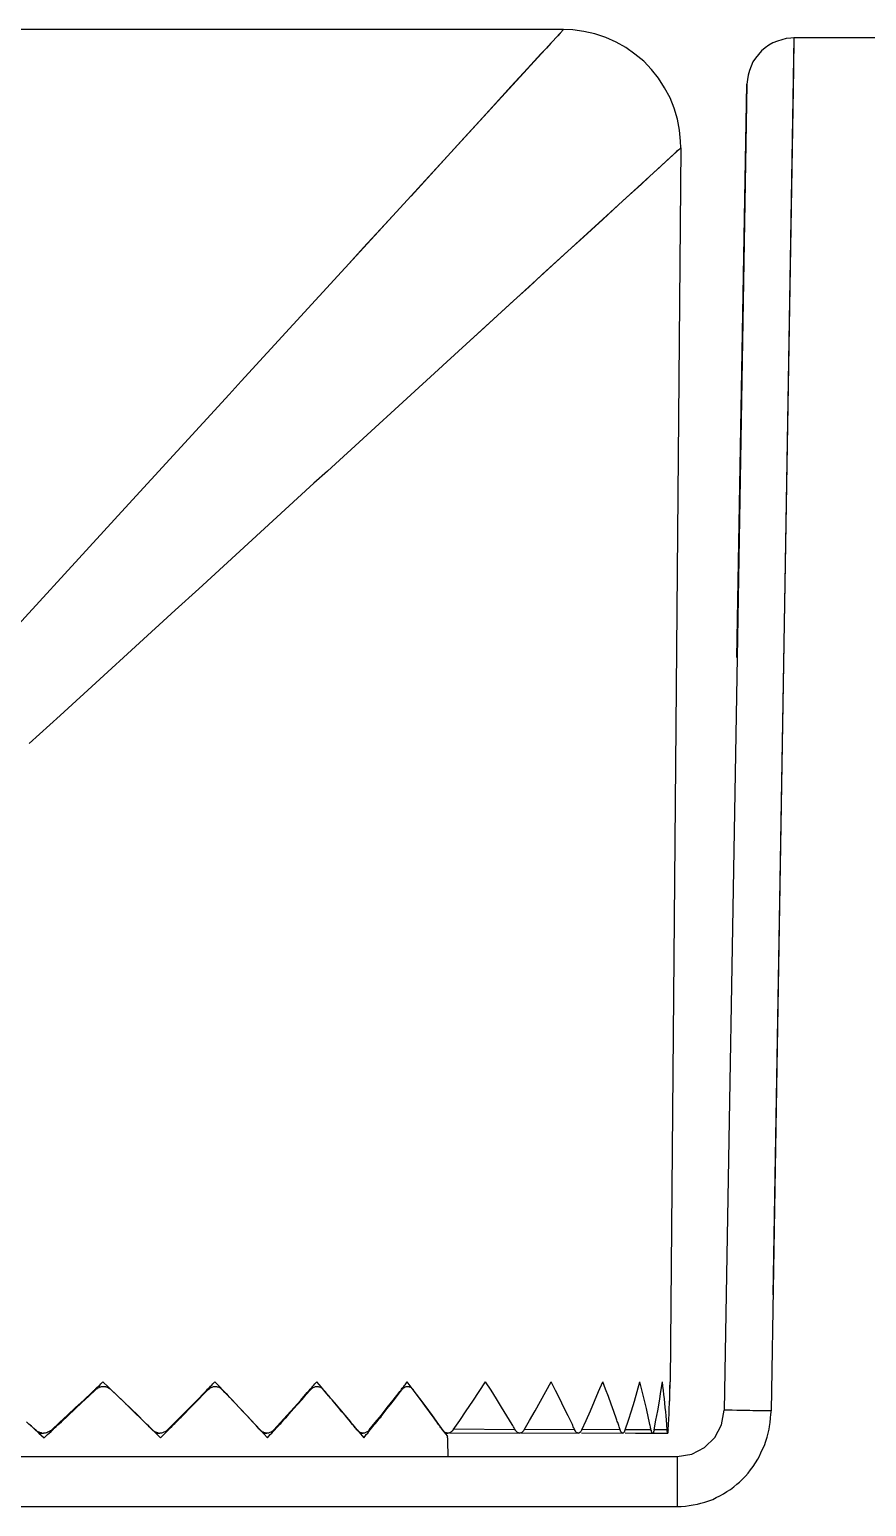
# Model space of a CAD drawing. Header units: millimetres. Extents: x -495897 to 1376592, y -28539 to 470976.
# Drawn here: x 205658 to 206353, y 201025 to 202251 of the extents above; entities that cross this region are included whole.
import ezdxf

# ---------------------------------------------------------------- set-up
doc = ezdxf.new("R2010")
doc.units = ezdxf.units.MM

msp = doc.modelspace()

# ---------------------------------------------------------------- linework, layer by layer
at = {"color": 0}
for p, q in [((206101.238, 202251.338), (202641.938, 202251.338)), ((206101.238, 202251.338), (205920.148, 202053.738)), ((206098.508, 202248.296), (206096.428, 202246.138)), ((206101.238, 202251.338), (206099.938, 202249.908)), ((206101.238, 202251.338), (206101.238, 202251.338)), ((206108.908, 202250.974), (206101.238, 202251.338)), ((206118.268, 202249.726), (206108.908, 202250.974)), ((206127.368, 202247.75), (206118.268, 202249.726)), ((206136.338, 202244.708), (206127.368, 202247.75)), ((206087.068, 202235.933), (206082.388, 202231.097)), ((206090.838, 202240.054), (206087.068, 202235.933)), ((206096.428, 202246.138), (206090.838, 202240.054)), ((206144.918, 202240.951), (206136.338, 202244.708)), ((206152.978, 202236.297), (206144.918, 202240.951)), ((206160.648, 202230.915), (206152.978, 202236.297)), ((206268.808, 202236.102), (206265.818, 202233.606)), ((206271.928, 202238.26), (206268.808, 202236.102)), ((206275.308, 202240.236), (206271.928, 202238.26)), ((206292.728, 202244.344), (206273.748, 201103.906)), ((206278.948, 202241.666), (206275.308, 202240.236)), ((206282.588, 202242.914), (206278.948, 202241.666)), ((206286.358, 202243.811), (206282.588, 202242.914)), ((206290.258, 202244.175), (206286.358, 202243.811)), ((206292.728, 202244.344), (206290.258, 202244.175)), ((206292.728, 202243.811), (206292.468, 202218.552)), ((206735.118, 202244.344), (206292.728, 202244.344)), ((206292.728, 202244.344), (206292.728, 202243.811)), ((206082.388, 202231.097), (206071.468, 202218.903)), ((206167.928, 202225), (206160.648, 202230.915)), ((206174.298, 202218.188), (206167.928, 202225)), ((206258.668, 202224.467), (206257.108, 202220.879)), ((206260.878, 202227.691), (206258.668, 202224.467)), ((206263.218, 202230.733), (206260.878, 202227.691)), ((206265.818, 202233.606), (206263.218, 202230.733)), ((206071.468, 202218.903), (206057.818, 202204.226)), ((206180.278, 202210.856), (206174.298, 202218.188)), ((206185.218, 202202.965), (206180.278, 202210.856)), ((206254.638, 202213.534), (206254.118, 202209.777)), ((206255.678, 202217.304), (206254.638, 202213.534)), ((206257.108, 202220.879), (206255.678, 202217.304)), ((206292.468, 202218.552), (206290.778, 202119.492)), ((206057.818, 202204.226), (206042.348, 202187.196)), ((206189.768, 202194.723), (206185.218, 202202.965)), ((206245.278, 201729.661), (206253.728, 202206.007)), ((206253.728, 202206.007), (206245.668, 201729.661)), ((206254.118, 202209.777), (206253.728, 202205.838)), ((206042.348, 202187.196), (206034.028, 202178.07)), ((206193.148, 202185.948), (206189.768, 202194.723)), ((206034.028, 202178.07), (206015.958, 202158.362)), ((206195.878, 202176.991), (206193.148, 202185.948)), ((206197.568, 202167.852), (206195.878, 202176.991)), ((206198.478, 202158.544), (206197.568, 202167.852)), ((206016.088, 202158.362), (205996.458, 202137.042)), ((206198.738, 202152.98), (206001.138, 201972.228)), ((206198.738, 202152.98), (206189.768, 201128.099)), ((206195.228, 202149.938), (206193.148, 202147.975)), ((206197.048, 202151.55), (206195.228, 202149.938)), ((206198.218, 202152.447), (206197.048, 202151.55)), ((206198.738, 202152.811), (206198.218, 202152.447)), ((206198.738, 202152.98), (206198.478, 202158.544)), ((206198.738, 202152.98), (206198.738, 202152.811)), ((206186.908, 202142.242), (206177.808, 202133.818)), ((206193.148, 202147.975), (206186.908, 202142.242)), ((205996.458, 202137.042), (205974.618, 202113.044)), ((206172.088, 202128.618), (206165.718, 202122.716)), ((206165.718, 202122.716), (206150.898, 202109.274)), ((206290.778, 202119.492), (206279.988, 201478.501)), ((206150.898, 202109.274), (206133.868, 202093.687)), ((205962.398, 202099.784), (205949.138, 202085.445)), ((206133.868, 202093.687), (206115.148, 202076.488)), ((205949.138, 202085.445), (205935.098, 202070.222)), ((206115.148, 202076.488), (206105.138, 202067.531)), ((205935.098, 202070.222), (205920.148, 202053.738)), ((206105.138, 202067.531), (206083.948, 202048.005)), ((205919.888, 202053.387), (205833.568, 201959.15)), ((205920.148, 202053.738), (205919.888, 202053.387)), ((206083.948, 202048.005), (206072.378, 202037.436)), ((206072.378, 202037.436), (206060.028, 202026.334)), ((206060.028, 202026.334), (206032.598, 202001.075)), ((206032.598, 202001.075), (206017.388, 201987.1)), ((206017.388, 201987.1), (206001.138, 201972.228)), ((206000.748, 201972.046), (205905.198, 201884.621)), ((206001.138, 201972.228), (206000.748, 201972.046)), ((205833.568, 201959.15), (205823.428, 201948.217)), ((205823.428, 201948.217), (205736.978, 201853.993)), ((205905.198, 201884.621), (205893.758, 201874.416)), ((205893.758, 201874.416), (205798.338, 201786.809)), ((205736.978, 201853.993), (205719.428, 201834.649)), ((205719.428, 201834.649), (205633.108, 201740.594)), ((205798.338, 201786.809), (205778.708, 201769.077)), ((205778.708, 201769.077), (205683.158, 201681.652)), ((206245.668, 201729.661), (206234.748, 201104.452)), ((205683.158, 201681.652), (205657.288, 201658.187)), ((206279.988, 201478.501), (206275.308, 201200.288)), ((205709.808, 201119.675), (205709.288, 201119.142)), ((205710.198, 201120.039), (205709.808, 201119.675)), ((205710.718, 201120.572), (205710.198, 201120.039)), ((205711.238, 201120.936), (205710.718, 201120.572)), ((205711.628, 201121.469), (205711.238, 201120.936)), ((205712.148, 201121.833), (205711.628, 201121.469)), ((205711.628, 201121.469), (205712.538, 201121.469)), ((205712.538, 201122.366), (205712.148, 201121.833)), ((205713.058, 201122.717), (205712.538, 201122.366)), ((205712.538, 201121.469), (205712.668, 201121.833)), ((205712.668, 201121.833), (205713.188, 201122.184)), ((205713.578, 201123.263), (205713.058, 201122.717)), ((205713.188, 201122.184), (205713.968, 201122.548)), ((205713.968, 201123.614), (205713.578, 201123.263)), ((205713.968, 201122.548), (205714.098, 201122.717)), ((205714.098, 201122.717), (205714.618, 201123.081)), ((205714.618, 201123.081), (205715.398, 201123.445)), ((205715.398, 201123.445), (205716.048, 201123.796)), ((205716.048, 201123.796), (205716.828, 201123.978)), ((205716.828, 201123.978), (205717.478, 201124.16)), ((205717.478, 201124.16), (205718.258, 201124.16)), ((205718.258, 201124.16), (205718.908, 201124.16)), ((205723.198, 201123.614), (205718.648, 201128.099)), ((205718.778, 201124.16), (205719.298, 201124.16)), ((205719.298, 201124.16), (205719.818, 201124.16)), ((205719.818, 201124.16), (205720.598, 201124.16)), ((205720.598, 201124.16), (205721.118, 201123.978)), ((205721.118, 201123.978), (205721.638, 201123.796)), ((205721.638, 201123.796), (205722.158, 201123.614)), ((205722.158, 201123.614), (205722.678, 201123.445)), ((205722.678, 201123.445), (205723.068, 201123.081)), ((205723.068, 201123.081), (205723.588, 201122.899)), ((205723.588, 201122.899), (205724.108, 201122.548)), ((205805.098, 201121.469), (205805.878, 201121.469)), ((205805.878, 201121.469), (205806.138, 201121.833)), ((205806.138, 201121.833), (205806.788, 201122.184)), ((205806.788, 201122.184), (205807.308, 201122.548)), ((205807.308, 201122.548), (205807.438, 201122.717)), ((205807.438, 201122.717), (205807.958, 201123.081)), ((205807.958, 201123.081), (205808.478, 201123.445)), ((205808.478, 201123.445), (205809.258, 201123.614)), ((205809.258, 201123.614), (205809.778, 201123.978)), ((205809.778, 201123.978), (205810.558, 201124.16)), ((205810.558, 201124.16), (205811.208, 201124.16)), ((205811.208, 201124.16), (205811.728, 201124.16)), ((205815.888, 201123.614), (205811.598, 201128.099)), ((205811.988, 201124.16), (205812.118, 201124.16)), ((205812.118, 201124.16), (205812.638, 201124.16)), ((205812.638, 201124.16), (205813.028, 201124.16)), ((205813.028, 201124.16), (205813.548, 201123.978)), ((205813.548, 201123.978), (205814.068, 201123.978)), ((205814.068, 201123.978), (205814.588, 201123.796)), ((205814.588, 201123.796), (205814.978, 201123.614)), ((205814.978, 201123.614), (205815.498, 201123.263)), ((205815.498, 201123.263), (205815.888, 201123.081)), ((205815.888, 201123.081), (205816.278, 201122.899)), ((205816.278, 201122.899), (205816.668, 201122.548)), ((205816.668, 201122.548), (205816.798, 201122.548)), ((205816.798, 201122.548), (205816.928, 201122.366)), ((205816.928, 201122.366), (205816.928, 201122.184)), ((205816.928, 201122.184), (205817.058, 201122.184)), ((205817.058, 201122.184), (205817.318, 201122.002)), ((205817.318, 201122.002), (205817.318, 201122.002)), ((205817.318, 201122.002), (205817.448, 201121.833)), ((205817.448, 201121.833), (205817.708, 201121.651)), ((205817.708, 201121.651), (205817.708, 201121.651)), ((205817.708, 201121.651), (205817.838, 201121.469)), ((205890.378, 201121.469), (205891.158, 201121.469)), ((205891.158, 201121.469), (205891.288, 201121.833)), ((205891.288, 201121.833), (205891.808, 201122.184)), ((205891.808, 201122.184), (205892.198, 201122.548)), ((205892.198, 201122.548), (205892.328, 201122.717)), ((205892.328, 201122.717), (205892.978, 201123.081)), ((205892.978, 201123.081), (205893.368, 201123.445)), ((205893.368, 201123.445), (205894.018, 201123.614)), ((205894.018, 201123.614), (205894.538, 201123.978)), ((205894.538, 201123.978), (205895.188, 201124.16)), ((205895.188, 201124.16), (205895.708, 201124.16)), ((205895.708, 201124.16), (205896.488, 201124.16)), ((205900.128, 201123.614), (205896.358, 201128.099)), ((205896.488, 201124.16), (205896.488, 201124.16)), ((205896.488, 201124.16), (205897.008, 201124.16)), ((205897.008, 201124.16), (205897.528, 201124.16)), ((205897.528, 201124.16), (205897.918, 201123.978)), ((205897.918, 201123.978), (205898.438, 201123.978)), ((205898.438, 201123.978), (205898.828, 201123.796)), ((205898.828, 201123.796), (205899.348, 201123.614)), ((205899.348, 201123.614), (205899.738, 201123.263)), ((205899.738, 201123.263), (205900.128, 201123.081)), ((205900.128, 201123.081), (205900.388, 201122.899)), ((205900.388, 201122.899), (205900.778, 201122.548)), ((205900.778, 201122.548), (205900.778, 201122.548)), ((205900.778, 201122.548), (205900.908, 201122.366)), ((205900.908, 201122.366), (205901.168, 201122.184)), ((205901.168, 201122.184), (205901.168, 201122.184)), ((205901.168, 201122.184), (205901.298, 201122.002)), ((205901.298, 201122.002), (205901.298, 201122.002)), ((205901.298, 201122.002), (205901.558, 201121.833)), ((205901.558, 201121.833), (205901.688, 201121.651)), ((205901.688, 201121.651), (205901.688, 201121.651)), ((205901.688, 201121.651), (205901.818, 201121.469)), ((205966.298, 201121.469), (205967.078, 201121.469)), ((205967.078, 201121.469), (205967.208, 201121.833)), ((205967.208, 201121.833), (205967.598, 201122.184)), ((205967.598, 201122.184), (205967.988, 201122.548)), ((205968.508, 201124.16), (205967.988, 201123.614)), ((205967.988, 201122.548), (205968.118, 201122.717)), ((205968.118, 201122.717), (205968.508, 201123.081)), ((205968.508, 201123.081), (205969.028, 201123.445)), ((205969.028, 201123.445), (205969.548, 201123.614)), ((205969.548, 201123.614), (205970.068, 201123.978)), ((205970.068, 201123.978), (205970.588, 201124.16)), ((205970.588, 201124.16), (205971.238, 201124.16)), ((205971.238, 201124.16), (205971.758, 201124.16)), ((205976.438, 201121.469), (205971.498, 201128.099)), ((205971.758, 201124.16), (205971.888, 201124.16)), ((205971.888, 201124.16), (205972.278, 201124.16)), ((205972.278, 201124.16), (205972.668, 201124.16)), ((205972.668, 201124.16), (205972.928, 201123.978)), ((205972.928, 201123.978), (205973.318, 201123.978)), ((205973.318, 201123.978), (205973.708, 201123.796)), ((205973.708, 201123.796), (205974.098, 201123.614)), ((205974.098, 201123.614), (205974.618, 201123.445)), ((205974.618, 201123.445), (205974.748, 201123.081)), ((205974.748, 201123.081), (205975.138, 201122.899)), ((205975.138, 201122.899), (205975.528, 201122.548)), ((205975.528, 201122.548), (205975.528, 201122.548)), ((205975.528, 201122.548), (205975.658, 201122.366)), ((205975.658, 201122.366), (205975.788, 201122.184)), ((205975.788, 201122.184), (205975.788, 201122.184)), ((205975.788, 201122.184), (205976.048, 201122.002)), ((205976.048, 201122.002), (205976.048, 201122.002)), ((205976.048, 201122.002), (205976.178, 201121.833)), ((205976.178, 201121.833), (205976.178, 201121.651)), ((205976.178, 201121.651), (205976.438, 201121.651)), ((205976.438, 201121.651), (205976.438, 201121.469)), ((206189.508, 201114.839), (206189.508, 201119.142)), ((205737.368, 201110.003), (205736.978, 201110.367)), ((205737.758, 201109.639), (205737.368, 201110.003)), ((205738.148, 201109.288), (205737.758, 201109.639)), ((205738.408, 201108.924), (205738.148, 201109.288)), ((205738.668, 201108.755), (205738.408, 201108.924)), ((205739.058, 201108.391), (205738.668, 201108.755)), ((205739.318, 201108.04), (205739.058, 201108.391)), ((205739.708, 201107.676), (205739.318, 201108.04)), ((205740.098, 201107.312), (205739.708, 201107.676)), ((205740.488, 201106.961), (205740.098, 201107.312)), ((205828.368, 201110.367), (205826.158, 201112.876)), ((206189.248, 201108.391), (206189.378, 201110.367)), ((206189.378, 201110.367), (206189.508, 201114.839)), ((206234.878, 201104.452), (206234.748, 201104.452)), ((206234.748, 201104.452), (206234.748, 201104.452)), ((206235.268, 201104.452), (206234.878, 201104.452)), ((206235.398, 201104.452), (206235.268, 201104.452)), ((206235.918, 201104.452), (206235.398, 201104.452)), ((206236.308, 201104.452), (206235.918, 201104.452)), ((206237.738, 201104.452), (206236.308, 201104.452)), ((206239.298, 201104.452), (206237.738, 201104.452)), ((206237.738, 201104.452), (206237.738, 201104.452)), ((206241.378, 201104.452), (206239.298, 201104.452)), ((206245.148, 201104.27), (206241.378, 201104.452)), ((206246.188, 201104.27), (206245.148, 201104.27)), ((206250.088, 201104.27), (206246.188, 201104.27)), ((206252.168, 201104.27), (206250.088, 201104.27)), ((206256.068, 201104.27), (206252.168, 201104.27)), ((206258.668, 201104.101), (206256.068, 201104.27)), ((206262.698, 201104.101), (206258.668, 201104.101)), ((206266.078, 201104.101), (206262.698, 201104.101)), ((206269.978, 201103.906), (206266.078, 201104.101)), ((206273.748, 201103.906), (206269.978, 201103.906)), ((206273.098, 201094.234), (206273.358, 201097.822)), ((206273.358, 201097.822), (206273.618, 201101.228)), ((205658.068, 201092.089), (205657.678, 201092.635)), ((205658.588, 201091.725), (205658.068, 201092.089)), ((205659.108, 201091.192), (205658.588, 201091.725)), ((205659.498, 201090.841), (205659.108, 201091.192)), ((205660.018, 201090.295), (205659.498, 201090.841)), ((205660.538, 201089.944), (205660.018, 201090.295)), ((205660.928, 201089.58), (205660.538, 201089.944)), ((205661.448, 201089.047), (205660.928, 201089.58)), ((205661.968, 201088.683), (205661.448, 201089.047)), ((205662.358, 201088.15), (205661.968, 201088.683)), ((205663.788, 201087.071), (205663.398, 201087.253)), ((205664.308, 201086.707), (205663.788, 201087.071)), ((205664.698, 201086.538), (205664.308, 201086.707)), ((205665.218, 201086.356), (205664.698, 201086.538)), ((205665.608, 201086.174), (205665.218, 201086.356)), ((205665.348, 201085.459), (205669.118, 201085.459)), ((205665.348, 201085.459), (205669.638, 201081.52)), ((205666.128, 201085.992), (205665.608, 201086.174)), ((205666.648, 201085.823), (205666.128, 201085.992)), ((205667.038, 201085.641), (205666.648, 201085.823)), ((205667.558, 201085.641), (205667.038, 201085.641)), ((205667.818, 201085.459), (205667.558, 201085.641)), ((205669.898, 201085.459), (205669.118, 201085.459)), ((205670.548, 201085.459), (205669.898, 201085.459)), ((205671.328, 201085.641), (205670.548, 201085.459)), ((205671.978, 201085.823), (205671.328, 201085.641)), ((205672.758, 201086.174), (205671.978, 201085.823)), ((205673.408, 201086.538), (205672.758, 201086.174)), ((205674.188, 201086.902), (205673.408, 201086.538)), ((205674.318, 201086.902), (205674.188, 201086.902)), ((205675.098, 201087.435), (205674.318, 201086.902)), ((205675.618, 201087.786), (205675.098, 201087.435)), ((205676.008, 201088.15), (205675.618, 201087.786)), ((205760.898, 201087.071), (205760.508, 201087.253)), ((205761.418, 201086.707), (205760.898, 201087.071)), ((205761.808, 201086.538), (205761.418, 201086.707)), ((205762.068, 201086.356), (205761.808, 201086.538)), ((205762.718, 201086.174), (205762.068, 201086.356)), ((205762.458, 201085.459), (205765.708, 201085.459)), ((205762.458, 201085.459), (205766.488, 201081.52)), ((205762.978, 201085.992), (205762.718, 201086.174)), ((205763.368, 201085.823), (205762.978, 201085.992)), ((205763.888, 201085.641), (205763.368, 201085.823)), ((205764.278, 201085.641), (205763.888, 201085.641)), ((205764.798, 201085.459), (205764.278, 201085.641)), ((205766.618, 201085.459), (205765.838, 201085.459)), ((205767.268, 201085.459), (205766.618, 201085.459)), ((205768.048, 201085.641), (205767.268, 201085.459)), ((205768.568, 201085.992), (205768.048, 201085.641)), ((205769.218, 201086.174), (205768.568, 201085.992)), ((205769.998, 201086.538), (205769.218, 201086.174)), ((205770.518, 201086.902), (205769.998, 201086.538)), ((205770.778, 201086.902), (205770.518, 201086.902)), ((205771.298, 201087.435), (205770.778, 201086.902)), ((205771.818, 201087.786), (205771.298, 201087.435)), ((205772.208, 201088.15), (205771.818, 201087.786)), ((205849.168, 201088.15), (205855.278, 201081.52)), ((205850.208, 201087.071), (205849.948, 201087.253)), ((205850.468, 201086.902), (205850.208, 201087.071)), ((205850.858, 201086.707), (205850.468, 201086.902)), ((205850.988, 201086.538), (205850.858, 201086.707)), ((205851.378, 201086.356), (205850.988, 201086.538)), ((205851.508, 201086.174), (205851.378, 201086.356)), ((205851.898, 201086.174), (205851.508, 201086.174)), ((205851.638, 201085.459), (205854.758, 201085.459)), ((205852.288, 201085.992), (205851.898, 201086.174)), ((205852.418, 201085.823), (205852.288, 201085.992)), ((205852.808, 201085.823), (205852.418, 201085.823)), ((205852.938, 201085.641), (205852.808, 201085.823)), ((205853.068, 201085.641), (205852.938, 201085.641)), ((205853.328, 201085.641), (205853.068, 201085.641)), ((205853.458, 201085.641), (205853.328, 201085.641)), ((205853.718, 201085.459), (205853.458, 201085.641)), ((205853.978, 201085.459), (205853.718, 201085.459)), ((205854.238, 201085.459), (205853.978, 201085.459)), ((205854.368, 201085.459), (205854.238, 201085.459)), ((205854.758, 201085.459), (205854.368, 201085.459)), ((205855.278, 201085.459), (205854.758, 201085.459)), ((205856.058, 201085.459), (205855.278, 201085.459)), ((205856.708, 201085.641), (205856.058, 201085.459)), ((205857.228, 201085.992), (205856.708, 201085.641)), ((205858.008, 201086.174), (205857.228, 201085.992)), ((205858.528, 201086.538), (205858.008, 201086.174)), ((205859.048, 201086.902), (205858.528, 201086.538)), ((205859.178, 201086.902), (205859.048, 201086.902)), ((205859.698, 201087.435), (205859.178, 201086.902)), ((205860.088, 201087.786), (205859.698, 201087.435)), ((205860.478, 201088.15), (205860.088, 201087.786)), ((205929.768, 201087.968), (205929.638, 201088.15)), ((205929.768, 201088.15), (205935.358, 201081.52)), ((205930.028, 201087.786), (205929.768, 201087.968)), ((205929.768, 201087.968), (205929.768, 201087.968)), ((205930.158, 201087.617), (205930.028, 201087.786)), ((205930.028, 201087.786), (205930.028, 201087.786)), ((205930.028, 201087.786), (205930.028, 201087.786)), ((205930.288, 201087.617), (205930.158, 201087.617)), ((205930.288, 201087.435), (205930.288, 201087.617)), ((205930.548, 201087.253), (205930.288, 201087.435)), ((205930.288, 201087.435), (205930.288, 201087.435)), ((205930.678, 201087.071), (205930.548, 201087.253)), ((205930.938, 201086.902), (205930.678, 201087.071)), ((205930.678, 201087.071), (205930.678, 201087.071)), ((205931.068, 201086.902), (205930.938, 201086.902)), ((205931.198, 201086.707), (205931.068, 201086.902)), ((205931.458, 201086.538), (205931.198, 201086.707)), ((205931.588, 201086.538), (205931.458, 201086.538)), ((205931.718, 201086.356), (205931.588, 201086.538)), ((205931.978, 201086.174), (205931.718, 201086.356)), ((205932.108, 201086.174), (205931.978, 201086.174)), ((205932.368, 201085.992), (205932.108, 201086.174)), ((205932.108, 201085.459), (205934.838, 201085.459)), ((205932.628, 201085.823), (205932.368, 201085.992)), ((205932.888, 201085.823), (205932.628, 201085.823)), ((205933.148, 201085.641), (205932.888, 201085.823)), ((205933.408, 201085.641), (205933.148, 201085.641)), ((205933.538, 201085.641), (205933.408, 201085.641)), ((205933.928, 201085.459), (205933.538, 201085.641)), ((205934.318, 201085.459), (205933.928, 201085.459)), ((205934.448, 201085.459), (205934.318, 201085.459)), ((205934.838, 201085.459), (205934.448, 201085.459)), ((205935.358, 201085.459), (205934.838, 201085.459)), ((205935.878, 201085.459), (205935.358, 201085.459)), ((205936.398, 201085.823), (205935.878, 201085.459)), ((205937.048, 201085.992), (205936.398, 201085.823)), ((205937.438, 201086.174), (205937.048, 201085.992)), ((205938.088, 201086.538), (205937.438, 201086.174)), ((205938.608, 201086.902), (205938.088, 201086.538)), ((205938.738, 201086.902), (205938.608, 201086.902)), ((205939.128, 201087.435), (205938.738, 201086.902)), ((205939.518, 201087.786), (205939.128, 201087.435)), ((205939.778, 201088.15), (205939.518, 201087.786)), ((206000.748, 201087.968), (206000.748, 201088.15)), ((206000.878, 201087.968), (206000.748, 201087.968)), ((206000.748, 201087.968), (206000.748, 201087.968)), ((206000.878, 201087.786), (206000.878, 201087.968)), ((206001.138, 201087.786), (206000.878, 201087.786)), ((206001.138, 201087.617), (206001.138, 201087.786)), ((206001.268, 201087.435), (206001.138, 201087.617)), ((206001.138, 201087.617), (206001.138, 201087.617)), ((206001.268, 201087.253), (206001.268, 201087.435)), ((206001.268, 201087.435), (206001.268, 201087.435)), ((206001.528, 201087.253), (206001.268, 201087.253)), ((206001.528, 201087.071), (206001.528, 201087.253)), ((206001.528, 201087.253), (206001.528, 201087.253)), ((206001.658, 201087.071), (206001.528, 201087.071)), ((206001.658, 201086.902), (206001.658, 201087.071)), ((206001.658, 201087.071), (206001.658, 201087.071)), ((206001.788, 201086.902), (206001.658, 201086.902)), ((206001.788, 201086.707), (206001.788, 201086.902)), ((206001.788, 201086.902), (206001.788, 201086.902)), ((206001.918, 201086.707), (206001.788, 201086.707)), ((206002.178, 201086.538), (206001.918, 201086.707)), ((206002.568, 201086.356), (206002.178, 201086.538)), ((206002.698, 201086.174), (206002.568, 201086.356)), ((206003.088, 201085.992), (206002.698, 201086.174)), ((206002.958, 201085.459), (206005.038, 201085.459)), ((206002.958, 201085.459), (206004.908, 201082.768)), ((206003.218, 201085.823), (206003.088, 201085.992)), ((206003.608, 201085.641), (206003.218, 201085.823)), ((206003.998, 201085.641), (206003.608, 201085.641)), ((206004.258, 201085.459), (206003.998, 201085.641)), ((206004.648, 201085.459), (206004.258, 201085.459)), ((206005.038, 201085.459), (206004.648, 201085.459)), ((206005.558, 201085.459), (206005.038, 201085.459)), ((206005.038, 201085.459), (206005.038, 201085.459)), ((206006.078, 201085.459), (206005.558, 201085.459)), ((206006.598, 201085.823), (206006.078, 201085.459)), ((206007.248, 201085.992), (206006.598, 201085.823)), ((206006.858, 201085.823), (206064.838, 201085.459)), ((206007.508, 201086.356), (206007.248, 201085.992)), ((206008.028, 201086.538), (206007.508, 201086.356)), ((206008.418, 201086.902), (206008.028, 201086.538)), ((206008.808, 201087.435), (206008.418, 201086.902)), ((206008.418, 201086.902), (206008.418, 201086.902)), ((206009.198, 201087.786), (206008.808, 201087.435)), ((206009.588, 201088.15), (206009.198, 201087.786)), ((206061.198, 201088.15), (206009.848, 201088.683)), ((206061.328, 201087.968), (206061.198, 201088.15)), ((206061.328, 201087.786), (206061.328, 201087.968)), ((206061.328, 201087.968), (206061.328, 201087.968)), ((206061.328, 201087.968), (206061.328, 201087.968)), ((206061.458, 201087.786), (206061.328, 201087.786)), ((206061.458, 201087.617), (206061.458, 201087.786)), ((206061.588, 201087.435), (206061.458, 201087.617)), ((206061.458, 201087.617), (206061.458, 201087.617)), ((206061.588, 201087.253), (206061.588, 201087.435)), ((206061.588, 201087.435), (206061.588, 201087.435)), ((206061.978, 201087.071), (206061.848, 201087.253)), ((206062.238, 201086.707), (206061.978, 201087.071)), ((206062.498, 201086.538), (206062.238, 201086.707)), ((206062.758, 201086.174), (206062.498, 201086.538)), ((206063.148, 201085.992), (206062.758, 201086.174)), ((206063.408, 201085.823), (206063.148, 201085.992)), ((206063.798, 201085.641), (206063.408, 201085.823)), ((206063.928, 201085.641), (206063.798, 201085.641)), ((206064.318, 201085.459), (206063.928, 201085.641)), ((206064.708, 201085.459), (206064.318, 201085.459)), ((206064.838, 201085.459), (206064.708, 201085.459)), ((206065.228, 201085.459), (206064.838, 201085.459)), ((206065.748, 201085.641), (206065.228, 201085.459)), ((206066.138, 201085.823), (206065.748, 201085.641)), ((206066.658, 201085.992), (206066.138, 201085.823)), ((206066.138, 201085.641), (206113.458, 201085.459)), ((206067.048, 201086.356), (206066.658, 201085.992)), ((206067.438, 201086.707), (206067.048, 201086.356)), ((206067.698, 201086.902), (206067.438, 201086.707)), ((206067.958, 201087.253), (206067.698, 201086.902)), ((206068.348, 201087.786), (206067.958, 201087.253)), ((206068.478, 201088.15), (206068.348, 201087.786)), ((206068.478, 201088.15), (206068.478, 201088.15)), ((206110.598, 201088.15), (206068.868, 201088.501)), ((206110.598, 201087.968), (206110.598, 201088.15)), ((206110.728, 201087.968), (206110.598, 201087.968)), ((206110.728, 201087.786), (206110.728, 201087.968)), ((206110.728, 201087.968), (206110.728, 201087.968)), ((206110.858, 201087.617), (206110.728, 201087.786)), ((206110.728, 201087.786), (206110.728, 201087.786)), ((206110.858, 201087.435), (206110.858, 201087.617)), ((206110.858, 201087.617), (206110.858, 201087.617)), ((206111.118, 201087.253), (206110.858, 201087.435)), ((206110.858, 201087.435), (206110.858, 201087.435)), ((206111.118, 201087.071), (206111.118, 201087.253)), ((206111.248, 201086.707), (206111.118, 201087.071)), ((206111.638, 201086.538), (206111.248, 201086.707)), ((206111.768, 201086.356), (206111.638, 201086.538)), ((206112.028, 201085.992), (206111.768, 201086.356)), ((206112.418, 201085.823), (206112.028, 201085.992)), ((206112.548, 201085.641), (206112.418, 201085.823)), ((206112.808, 201085.641), (206112.548, 201085.641)), ((206113.068, 201085.459), (206112.808, 201085.641)), ((206113.458, 201085.459), (206113.068, 201085.459)), ((206113.978, 201085.459), (206113.458, 201085.459)), ((206113.458, 201085.459), (206113.458, 201085.459)), ((206114.368, 201085.641), (206113.978, 201085.459)), ((206114.758, 201085.823), (206114.368, 201085.641)), ((206114.888, 201086.174), (206114.758, 201085.823)), ((206115.148, 201086.356), (206114.888, 201086.174)), ((206115.538, 201086.707), (206115.148, 201086.356)), ((206115.798, 201086.902), (206115.538, 201086.707)), ((206115.928, 201087.253), (206115.798, 201086.902)), ((206116.188, 201087.617), (206115.928, 201087.253)), ((206116.318, 201087.968), (206116.188, 201087.617)), ((206116.448, 201088.15), (206116.318, 201087.968)), ((206116.318, 201085.641), (206150.508, 201085.459)), ((206148.428, 201088.15), (206116.448, 201088.501)), ((206148.428, 201087.968), (206148.428, 201088.15)), ((206148.558, 201087.968), (206148.428, 201087.968)), ((206148.428, 201087.968), (206148.428, 201087.968)), ((206148.558, 201087.786), (206148.558, 201087.968)), ((206148.558, 201087.617), (206148.558, 201087.786)), ((206148.558, 201087.786), (206148.558, 201087.786)), ((206148.558, 201087.435), (206148.558, 201087.617)), ((206148.558, 201087.617), (206148.558, 201087.617)), ((206148.688, 201087.435), (206148.558, 201087.435)), ((206148.688, 201087.253), (206148.688, 201087.435)), ((206148.688, 201087.071), (206148.688, 201087.253)), ((206148.948, 201086.902), (206148.688, 201087.071)), ((206149.078, 201086.538), (206148.948, 201086.902)), ((206149.078, 201086.356), (206149.078, 201086.538)), ((206149.208, 201086.174), (206149.078, 201086.356)), ((206149.468, 201085.823), (206149.208, 201086.174)), ((206149.598, 201085.823), (206149.468, 201085.823)), ((206149.988, 201085.641), (206149.598, 201085.823)), ((206150.118, 201085.459), (206149.988, 201085.641)), ((206149.988, 201085.641), (206149.988, 201085.641)), ((206150.508, 201085.459), (206150.118, 201085.459)), ((206150.898, 201085.459), (206150.508, 201085.459)), ((206151.028, 201085.641), (206150.898, 201085.459)), ((206151.418, 201085.823), (206151.028, 201085.641)), ((206151.548, 201086.174), (206151.418, 201085.823)), ((206151.808, 201086.538), (206151.548, 201086.174)), ((206151.938, 201086.902), (206151.808, 201086.538)), ((206152.068, 201086.902), (206151.938, 201086.902)), ((206152.328, 201087.617), (206152.068, 201087.253)), ((206152.068, 201087.253), (206152.068, 201086.902)), ((206152.458, 201087.968), (206152.328, 201087.617)), ((206173.908, 201088.15), (206152.458, 201088.332)), ((206173.908, 201088.15), (206152.458, 201088.332)), ((206152.458, 201088.15), (206152.458, 201087.968)), ((206152.458, 201085.641), (206175.208, 201085.459)), ((206161.038, 201085.459), (206175.468, 201085.459)), ((206174.168, 201087.253), (206174.168, 201087.617)), ((206174.298, 201087.071), (206174.168, 201087.253)), ((206174.298, 201086.902), (206174.298, 201087.071)), ((206174.298, 201086.707), (206174.298, 201086.902)), ((206174.558, 201086.356), (206174.298, 201086.707)), ((206174.688, 201086.174), (206174.558, 201086.356)), ((206174.688, 201085.992), (206174.688, 201086.174)), ((206174.818, 201085.823), (206174.688, 201085.992)), ((206175.078, 201085.459), (206174.818, 201085.823)), ((206175.208, 201085.459), (206175.078, 201085.459)), ((206175.078, 201085.459), (206175.078, 201085.459)), ((206175.598, 201085.459), (206175.468, 201085.459)), ((206175.728, 201085.641), (206175.598, 201085.459)), ((206175.598, 201085.459), (206187.818, 201085.459)), ((206175.988, 201085.992), (206175.728, 201085.641)), ((206176.118, 201086.356), (206175.988, 201086.174)), ((206175.988, 201086.174), (206175.988, 201085.992)), ((206176.248, 201087.071), (206176.118, 201086.707)), ((206176.118, 201086.707), (206176.118, 201086.356)), ((206176.508, 201087.617), (206176.248, 201087.253)), ((206176.248, 201087.253), (206176.248, 201087.071)), ((206187.428, 201088.15), (206176.508, 201088.15)), ((206176.508, 201088.15), (206176.508, 201087.786)), ((206176.508, 201087.786), (206176.508, 201087.617)), ((206187.428, 201087.786), (206187.428, 201088.15)), ((206187.428, 201087.617), (206187.428, 201087.786)), ((206187.428, 201087.253), (206187.428, 201087.617)), ((206187.428, 201087.071), (206187.428, 201087.253)), ((206187.428, 201086.707), (206187.428, 201087.071)), ((206187.558, 201086.538), (206187.428, 201086.707)), ((206187.558, 201086.174), (206187.558, 201086.538)), ((206187.558, 201085.823), (206187.558, 201086.174)), ((206187.558, 201086.174), (206187.558, 201086.174)), ((206187.818, 201085.641), (206187.558, 201085.823)), ((206187.818, 201085.459), (206187.818, 201085.641)), ((206187.948, 201085.459), (206187.818, 201085.459)), ((206187.818, 201085.459), (206187.818, 201085.459)), ((206188.078, 201086.356), (206187.948, 201086.174)), ((206187.948, 201086.174), (206187.948, 201085.992)), ((206187.948, 201085.992), (206187.948, 201085.641)), ((206187.948, 201085.641), (206187.948, 201085.459)), ((206188.338, 201087.968), (206188.078, 201087.786)), ((206188.078, 201087.786), (206188.078, 201087.253)), ((206188.078, 201087.253), (206188.078, 201086.902)), ((206188.078, 201086.902), (206188.078, 201086.707)), ((206188.078, 201086.707), (206188.078, 201086.356)), ((206188.338, 201088.15), (206188.338, 201087.968)), ((206270.368, 201082.053), (206271.278, 201085.459)), ((206271.278, 201085.459), (206272.188, 201088.865)), ((206272.188, 201088.865), (206272.448, 201090.841)), ((206272.448, 201090.841), (206273.098, 201094.234)), ((206265.298, 201068.975), (206266.728, 201072.03)), ((206266.728, 201072.03), (206268.158, 201075.254)), ((206268.158, 201075.254), (206269.328, 201078.66)), ((206269.328, 201078.66), (206270.368, 201082.053)), ((205352.308, 201066.115), (206195.618, 201066.115)), ((206195.618, 201066.115), (206195.618, 201024.554)), ((206256.718, 201055), (206258.928, 201057.873)), ((206258.928, 201057.873), (206260.878, 201060.733)), ((206260.878, 201060.733), (206262.698, 201063.788)), ((206262.698, 201063.788), (206263.738, 201065.751)), ((206263.738, 201065.751), (206265.298, 201068.975)), ((206247.618, 201044.795), (206249.958, 201047.304)), ((206249.958, 201047.304), (206252.428, 201049.813)), ((206252.428, 201049.813), (206254.638, 201052.322)), ((206254.638, 201052.322), (206256.718, 201055)), ((206228.248, 201031.899), (206231.238, 201033.329)), ((206231.238, 201033.329), (206234.228, 201035.123)), ((206234.228, 201035.123), (206236.958, 201036.917)), ((206236.958, 201036.917), (206239.948, 201038.711)), ((206239.948, 201038.711), (206242.808, 201040.856)), ((206242.808, 201040.856), (206245.278, 201043.001)), ((206245.278, 201043.001), (206247.618, 201044.795)), ((205124.028, 201024.554), (206195.618, 201024.554)), ((206195.618, 201024.554), (206198.998, 201024.554)), ((206198.998, 201024.554), (206202.508, 201024.905)), ((206202.508, 201024.905), (206205.628, 201025.269)), ((206205.628, 201025.269), (206209.138, 201025.802)), ((206209.138, 201025.802), (206212.518, 201026.335)), ((206212.518, 201026.335), (206215.508, 201027.245)), ((206215.508, 201027.245), (206218.758, 201028.129)), ((206218.758, 201028.129), (206222.008, 201029.208)), ((206222.008, 201029.208), (206225.258, 201030.469)), ((206225.258, 201030.469), (206228.248, 201031.899))]:
    msp.add_line(p, q, dxfattribs=at)
for points in [[(205676.008, 201088.15), (205682.638, 201094.299), (205689.268, 201100.474), (205695.898, 201106.688), (205702.658, 201112.902), (205709.288, 201119.142)], [(205684.068, 201094.949), (205689.658, 201100.227), (205695.378, 201105.505), (205701.098, 201110.796), (205706.818, 201116.113), (205712.538, 201121.469)], [(205713.968, 201123.614), (205714.878, 201124.498), (205715.918, 201125.408), (205716.828, 201126.318), (205717.738, 201127.215), (205718.648, 201128.099)], [(205736.978, 201110.367), (205734.248, 201113.032), (205731.518, 201115.671), (205728.788, 201118.31), (205726.058, 201120.949), (205723.198, 201123.614)], [(205725.408, 201121.469), (205725.148, 201121.69), (205724.888, 201121.898), (205724.628, 201122.119), (205724.368, 201122.327), (205724.108, 201122.548)], [(205752.968, 201094.949), (205747.508, 201100.305), (205742.048, 201105.635), (205736.458, 201110.926), (205730.998, 201116.204), (205725.408, 201121.469)], [(205772.208, 201088.15), (205778.318, 201094.299), (205784.558, 201100.474), (205790.668, 201106.688), (205796.908, 201112.902), (205803.018, 201119.142)], [(205786.248, 201101.592), (205790.278, 201105.557), (205794.178, 201109.535), (205798.078, 201113.513), (205801.978, 201117.491), (205805.878, 201121.469)], [(205803.018, 201119.142), (205803.798, 201120.091), (205804.708, 201121.001), (205805.488, 201121.885), (205806.398, 201122.756), (205807.308, 201123.614)], [(205807.308, 201123.614), (205808.088, 201124.498), (205808.998, 201125.408), (205809.908, 201126.318), (205810.688, 201127.215), (205811.598, 201128.099)], [(205826.158, 201112.876), (205824.078, 201115.021), (205821.998, 201117.166), (205819.918, 201119.324), (205817.968, 201121.469), (205815.888, 201123.614)], [(205842.928, 201094.949), (205837.988, 201100.305), (205832.918, 201105.635), (205827.978, 201110.926), (205822.908, 201116.204), (205817.838, 201121.469)], [(205860.478, 201088.15), (205866.068, 201094.299), (205871.658, 201100.474), (205877.378, 201106.688), (205882.968, 201112.902), (205888.428, 201119.142)], [(205873.348, 201101.592), (205876.988, 201105.557), (205880.498, 201109.535), (205884.008, 201113.513), (205887.518, 201117.491), (205891.158, 201121.469)], [(205888.428, 201119.142), (205889.208, 201120.091), (205889.988, 201121.001), (205890.768, 201121.885), (205891.548, 201122.756), (205892.328, 201123.614)], [(205892.328, 201123.614), (205893.108, 201124.498), (205893.888, 201125.408), (205894.668, 201126.318), (205895.448, 201127.215), (205896.358, 201128.099)], [(205905.198, 201117.53), (205904.288, 201118.726), (205903.248, 201119.961), (205902.208, 201121.196), (205901.168, 201122.418), (205900.128, 201123.614)], [(205924.438, 201094.949), (205919.888, 201100.305), (205915.468, 201105.635), (205910.918, 201110.926), (205906.368, 201116.204), (205901.818, 201121.469)], [(205939.778, 201088.15), (205944.848, 201094.299), (205949.918, 201100.474), (205954.858, 201106.688), (205959.668, 201112.902), (205964.608, 201119.142)], [(205951.478, 201101.592), (205954.598, 201105.557), (205957.718, 201109.535), (205960.838, 201113.513), (205963.828, 201117.491), (205966.948, 201121.469)], [(205964.608, 201119.142), (205965.258, 201120.091), (205966.038, 201121.001), (205966.688, 201121.885), (205967.338, 201122.756), (205967.988, 201123.614)], [(205968.508, 201124.16), (205969.158, 201124.927), (205969.678, 201125.72), (205970.328, 201126.526), (205970.848, 201127.332), (205971.498, 201128.099)], [(205984.628, 201110.367), (205983.068, 201112.616), (205981.378, 201114.865), (205979.688, 201117.101), (205978.128, 201119.298), (205976.438, 201121.469)], [(206002.958, 201085.459), (205997.758, 201092.752), (205992.428, 201099.993), (205987.098, 201107.195), (205981.768, 201114.358), (205976.438, 201121.469)], [(206009.588, 201088.15), (206015.048, 201096.041), (206020.508, 201103.997), (206025.968, 201111.992), (206031.298, 201120.039), (206036.498, 201128.099)], [(206058.598, 201092.635), (206054.308, 201099.811), (206049.888, 201106.948), (206045.468, 201114.033), (206041.048, 201121.092), (206036.498, 201128.099)], [(206068.478, 201088.15), (206073.158, 201096.041), (206077.708, 201103.997), (206082.258, 201111.992), (206086.678, 201120.039), (206091.098, 201128.099)], [(206108.648, 201092.635), (206105.138, 201099.72), (206101.628, 201106.818), (206098.118, 201113.916), (206094.608, 201121.001), (206091.098, 201128.099)], [(206116.448, 201088.15), (206120.088, 201096.041), (206123.598, 201103.997), (206127.108, 201111.992), (206130.488, 201120.039), (206133.868, 201128.099)], [(206145.308, 201097.107), (206143.098, 201103.334), (206140.888, 201109.561), (206138.548, 201115.775), (206136.208, 201121.95), (206133.868, 201128.099)], [(206152.458, 201088.15), (206155.188, 201096.106), (206157.658, 201104.075), (206160.128, 201112.044), (206162.468, 201120.052), (206164.808, 201128.099)], [(206170.138, 201105.882), (206169.098, 201110.315), (206168.058, 201114.761), (206166.888, 201119.22), (206165.848, 201123.666), (206164.678, 201128.099)], [(206176.508, 201088.15), (206178.068, 201096.106), (206179.628, 201104.075), (206181.058, 201112.044), (206182.228, 201120.052), (206183.528, 201128.099)], [(206185.478, 201110.367), (206185.088, 201113.916), (206184.698, 201117.452), (206184.308, 201121.001), (206183.918, 201124.55), (206183.528, 201128.099)], [(206189.378, 201110.367), (206189.508, 201113.032), (206189.508, 201115.671), (206189.638, 201118.31), (206189.638, 201120.949), (206189.768, 201123.614)], [(206189.508, 201119.142), (206189.508, 201120.949), (206189.638, 201122.73), (206189.638, 201124.511), (206189.768, 201126.292), (206189.768, 201128.099)], [(206189.768, 201123.614), (206189.768, 201124.498), (206189.768, 201125.408), (206189.768, 201126.318), (206189.768, 201127.215), (206189.768, 201128.099)], [(205755.178, 201092.635), (205752.188, 201095.508), (205749.328, 201098.368), (205746.338, 201101.215), (205743.478, 201104.075), (205740.488, 201106.961)], [(205845.138, 201092.635), (205841.758, 201096.171), (205838.378, 201099.72), (205835.128, 201103.269), (205831.748, 201106.818), (205828.368, 201110.367)], [(205911.308, 201110.367), (205910.138, 201111.758), (205908.968, 201113.175), (205907.798, 201114.592), (205906.498, 201116.048), (205905.198, 201117.53)], [(205925.998, 201092.635), (205923.138, 201096.171), (205920.148, 201099.72), (205917.158, 201103.269), (205914.298, 201106.818), (205911.308, 201110.367)], [(205994.378, 201097.107), (205992.428, 201099.707), (205990.478, 201102.346), (205988.528, 201104.998), (205986.578, 201107.676), (205984.628, 201110.367)], [(206187.038, 201092.635), (206186.778, 201096.171), (206186.518, 201099.72), (206186.258, 201103.269), (206185.868, 201106.818), (206185.478, 201110.367)], [(206188.338, 201088.15), (206188.468, 201092.57), (206188.728, 201097.029), (206188.988, 201101.488), (206189.118, 201105.934), (206189.378, 201110.367)], [(205665.348, 201085.459), (205663.398, 201087.383), (205661.318, 201089.268), (205659.238, 201091.153), (205657.158, 201093.038), (205655.208, 201094.949)], [(205676.918, 201088.15), (205678.218, 201089.528), (205679.648, 201090.88), (205681.208, 201092.219), (205682.638, 201093.571), (205684.068, 201094.949)], [(205762.458, 201085.459), (205760.508, 201087.383), (205758.688, 201089.268), (205756.738, 201091.153), (205754.788, 201093.038), (205752.968, 201094.949)], [(205772.988, 201088.15), (205774.288, 201089.528), (205775.718, 201090.88), (205777.018, 201092.219), (205778.318, 201093.571), (205779.748, 201094.949)], [(205779.748, 201094.949), (205781.048, 201096.249), (205782.348, 201097.549), (205783.648, 201098.862), (205784.948, 201100.214), (205786.248, 201101.592)], [(205849.168, 201088.15), (205847.868, 201089.528), (205846.698, 201090.88), (205845.398, 201092.219), (205844.228, 201093.571), (205842.928, 201094.949)], [(205861.388, 201088.15), (205862.558, 201089.528), (205863.858, 201090.88), (205865.028, 201092.219), (205866.328, 201093.571), (205867.498, 201094.949)], [(205867.498, 201094.949), (205868.668, 201096.249), (205869.838, 201097.549), (205871.008, 201098.862), (205872.178, 201100.214), (205873.348, 201101.592)], [(205929.768, 201088.15), (205928.728, 201089.528), (205927.688, 201090.88), (205926.518, 201092.219), (205925.348, 201093.571), (205924.178, 201094.949)], [(205940.688, 201088.15), (205941.858, 201089.528), (205942.898, 201090.88), (205943.938, 201092.219), (205945.108, 201093.571), (205946.148, 201094.949)], [(205946.148, 201094.949), (205947.188, 201096.249), (205948.228, 201097.549), (205949.398, 201098.862), (205950.438, 201100.214), (205951.478, 201101.592)], [(205997.498, 201092.635), (205996.848, 201093.493), (205996.198, 201094.364), (205995.548, 201095.248), (205994.898, 201096.158), (205994.378, 201097.107)], [(206146.998, 201092.635), (206146.608, 201093.493), (206146.348, 201094.364), (206145.958, 201095.248), (206145.568, 201096.158), (206145.308, 201097.107)], [(206173.128, 201092.635), (206172.478, 201095.3), (206171.958, 201097.939), (206171.438, 201100.578), (206170.788, 201103.217), (206170.138, 201105.882)], [(206195.618, 201066.115), (206207.838, 201068.052), (206218.498, 201073.473), (206226.948, 201081.741), (206232.538, 201092.284), (206234.748, 201104.452)], [(206273.618, 201101.228), (206273.618, 201101.761), (206273.748, 201102.307), (206273.748, 201102.84), (206273.748, 201103.373), (206273.748, 201103.906)], [(205662.358, 201088.15), (205662.488, 201087.955), (205662.748, 201087.786), (205663.008, 201087.617), (205663.268, 201087.448), (205663.398, 201087.253)], [(205667.818, 201085.459), (205668.078, 201085.459), (205668.338, 201085.459), (205668.598, 201085.459), (205668.988, 201085.459), (205669.118, 201085.459)], [(205669.638, 201081.52), (205671.068, 201082.898), (205672.498, 201084.237), (205674.058, 201085.55), (205675.488, 201086.863), (205676.918, 201088.15)], [(205759.598, 201088.15), (205758.688, 201089.008), (205757.908, 201089.879), (205756.998, 201090.763), (205756.088, 201091.686), (205755.178, 201092.635)], [(205759.598, 201088.15), (205759.858, 201087.955), (205759.988, 201087.786), (205760.248, 201087.617), (205760.508, 201087.448), (205760.638, 201087.253)], [(205764.798, 201085.459), (205765.058, 201085.459), (205765.188, 201085.459), (205765.448, 201085.459), (205765.708, 201085.459), (205765.838, 201085.459)], [(205766.488, 201081.52), (205767.788, 201082.898), (205769.088, 201084.237), (205770.388, 201085.55), (205771.688, 201086.863), (205772.988, 201088.15)], [(205849.038, 201088.15), (205848.258, 201089.008), (205847.478, 201089.879), (205846.698, 201090.763), (205845.788, 201091.686), (205845.138, 201092.635)], [(205849.038, 201088.15), (205849.168, 201087.955), (205849.428, 201087.786), (205849.558, 201087.617), (205849.688, 201087.448), (205849.948, 201087.253)], [(205855.278, 201081.52), (205856.448, 201082.898), (205857.618, 201084.237), (205858.918, 201085.55), (205860.088, 201086.863), (205861.388, 201088.15)], [(205929.638, 201088.15), (205928.988, 201089.008), (205928.208, 201089.879), (205927.558, 201090.763), (205926.778, 201091.686), (205925.998, 201092.635)], [(205935.358, 201081.52), (205936.398, 201082.898), (205937.438, 201084.237), (205938.608, 201085.55), (205939.648, 201086.863), (205940.688, 201088.15)], [(206000.748, 201088.15), (206000.098, 201089.008), (205999.448, 201089.879), (205998.798, 201090.763), (205998.148, 201091.686), (205997.498, 201092.635)], [(206004.648, 201082.768), (206004.648, 201082.027), (206004.778, 201081.273), (206004.778, 201080.519), (206004.908, 201079.765), (206004.908, 201079.011)], [(206061.198, 201088.15), (206060.678, 201089.008), (206060.158, 201089.879), (206059.638, 201090.763), (206059.118, 201091.686), (206058.598, 201092.635)], [(206110.598, 201088.15), (206110.208, 201089.008), (206109.818, 201089.879), (206109.428, 201090.763), (206109.038, 201091.686), (206108.648, 201092.635)], [(206148.428, 201088.15), (206148.038, 201089.008), (206147.778, 201089.879), (206147.388, 201090.763), (206147.128, 201091.686), (206146.998, 201092.635)], [(206173.908, 201088.15), (206173.908, 201089.008), (206173.648, 201089.879), (206173.518, 201090.763), (206173.258, 201091.686), (206173.128, 201092.635)], [(206173.908, 201088.15), (206174.038, 201088.046), (206174.038, 201087.929), (206174.168, 201087.825), (206174.168, 201087.721), (206174.168, 201087.617)], [(206187.428, 201088.15), (206187.298, 201089.008), (206187.298, 201089.879), (206187.168, 201090.763), (206187.168, 201091.686), (206187.038, 201092.635)], [(206004.908, 201079.011), (206004.908, 201076.437), (206004.908, 201073.85), (206005.038, 201071.276), (206005.168, 201068.689), (206005.298, 201066.115)]]:
    msp.add_lwpolyline(points, dxfattribs=at)

doc.saveas('drawing.dxf')
